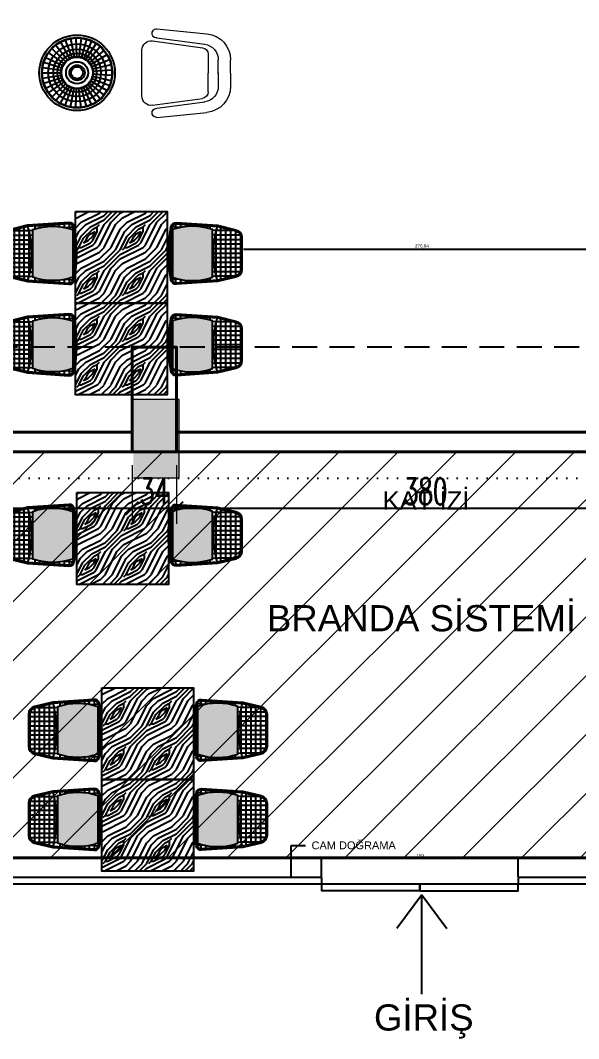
# Model space of a CAD drawing. Header units: millimetres. Extents: x 567392 to 582402, y 4512800 to 4518063.
# Drawn here: x 569531 to 569957, y 4512839 to 4513616 of the extents above; entities that cross this region are included whole.
import ezdxf

# ---------------------------------------------------------------- set-up
doc = ezdxf.new("R2010")
doc.units = ezdxf.units.MM
doc.linetypes.add('DASHED2', pattern=[9.525, 6.35, -3.175])
doc.linetypes.add('DOT', pattern=[0.25, 0, -0.25])
for name, color, linetype, lineweight in [('A-STRC-01', 2, 'Continuous', 40), ('a_8', 8, 'Continuous', 0), ('duvar', 7, 'Continuous', 35), ('estofado', 7, 'Continuous', 25), ('PENCERE', 140, 'Continuous', 25), ('tefriş', 251, 'Continuous', 13), ('Yazi', 95, 'Continuous', 13)]:
    doc.layers.add(name, color=color, linetype=linetype, lineweight=lineweight)
for name, color, linetype in [('a_dim', 1, 'Continuous'), ('a_p1_d', 1, 'DASHED2'), ('ELK', 40, 'Continuous'), ('MOB', 43, 'Continuous'), ('TAR', 9, 'Continuous'), ('ölçüler', 143, 'Continuous')]:
    doc.layers.add(name, color=color, linetype=linetype)
doc.layers.add('tefris', color=7, linetype='Continuous', lineweight=13, true_color=0x474747)
doc.styles.add('OLCU', font='SIMPLEX.shx', dxfattribs={"width": 0.65})
doc.styles.get("Standard").update_dxf_attribs({"font": 'Arial.ttf'})
doc.dimstyles.new('ISO-25', dxfattribs={"dimtxt": 2.5, "dimasz": 2.5, "dimexe": 1.25, "dimexo": 0.625, "dimtad": 1, "dimtxsty": 'Standard', "dimcen": 2.5, "dimadec": 0, "dimazin": 0, "dimtfac": 1, "dimtmove": 0, "dimatfit": 3, "dimfxl": 1, "dimarcsym": 0})
doc.dimstyles.new('OLCU-İC', dxfattribs={"dimtxt": 20, "dimasz": 10, "dimexe": 12, "dimexo": 10, "dimgap": 3, "dimtad": 1, "dimdec": 0, "dimdsep": 46, "dimtxsty": 'OLCU', "dimblk": 'ARCHTICK', "dimcen": 2, "dimdle": 8, "dimclrd": 73, "dimclre": 1, "dimclrt": 1, "dimadec": 0, "dimazin": 0, "dimtfac": 1, "dimtdec": 0, "dimtix": 1, "dimtmove": 2, "dimatfit": 3, "dimldrblk": 'DOT', "dimfxl": 100, "dimfxlon": 1, "dimtvp": 1, "dimtolj": 1, "dimlwd": -1, "dimlwe": 0, "dimarcsym": 0})

# ---------------------------------------------------------------- blocks, each defined once
blk = doc.blocks.new('_ArchTick')
at = {"const_width": 0.15}
blk.add_lwpolyline([(-0.5, -0.5), (0.5, 0.5)], dxfattribs=at)
blk = doc.blocks.new('*D607')
at = {"layer": 'a_dim', "color": 1, "lineweight": 0, "transparency": 16777216}
for p, q in [((569239.8, 4513276.52), (569239.8, 4513231.53)), ((569615.8, 4513276.52), (569615.8, 4513231.53))]:
    blk.add_line(p, q, dxfattribs=at)
at = {"layer": 'a_dim', "color": 73, "transparency": 16777216}
blk.add_line((569231.8, 4513243.53), (569623.8, 4513243.53), dxfattribs=at)
at = {"layer": 'Defpoints', "color": 0, "transparency": 16777216}
for p in [(569239.8, 4513286.52), (569615.8, 4513286.52), (569615.8, 4513243.53)]:
    blk.add_point(p, dxfattribs=at)
at = {"layer": 'a_dim', "color": 73, "transparency": 16777216, "xscale": 10, "yscale": 10, "zscale": 10, "rotation": 180}
blk.add_blockref('_ArchTick', (569239.8, 4513243.53), dxfattribs=at)
at = {"layer": 'a_dim', "color": 73, "transparency": 16777216, "xscale": 10, "yscale": 10, "zscale": 10}
blk.add_blockref('_ArchTick', (569615.8, 4513243.53), dxfattribs=at)
at = {"layer": 'a_dim', "color": 3, "transparency": 16777216, "insert": (569427.8, 4513256.53), "char_height": 20, "attachment_point": 5, "style": 'OLCU'}
blk.add_mtext('\\A1;376', dxfattribs=at)
blk = doc.blocks.new('_Dot')
at = {"color": 0, "linetype": 'ByBlock', "lineweight": -2}
blk.add_line((-0.5, 0), (-1, 0), dxfattribs=at)
at = {"color": 0, "linetype": 'ByBlock', "const_width": 0.5}
blk.add_lwpolyline([(-0.25, 0, 1), (0.25, 0, 1)], format="xyb", close=True, dxfattribs=at)
blk = doc.blocks.new('*D608')
at = {"layer": 'a_dim', "color": 1, "lineweight": 0, "transparency": 16777216}
for p, q in [((569615.8, 4513276.52), (569615.8, 4513231.53)), ((569649.8, 4513276.52), (569649.8, 4513231.53))]:
    blk.add_line(p, q, dxfattribs=at)
at = {"layer": 'a_dim', "color": 73, "transparency": 16777216}
blk.add_line((569607.8, 4513243.53), (569657.8, 4513243.53), dxfattribs=at)
at = {"layer": 'Defpoints', "color": 0, "transparency": 16777216}
for p in [(569615.8, 4513286.52), (569649.8, 4513286.52), (569649.8, 4513243.53)]:
    blk.add_point(p, dxfattribs=at)
at = {"layer": 'a_dim', "color": 73, "transparency": 16777216, "xscale": 10, "yscale": 10, "zscale": 10, "rotation": 180}
blk.add_blockref('_ArchTick', (569615.8, 4513243.53), dxfattribs=at)
at = {"layer": 'a_dim', "color": 73, "transparency": 16777216, "xscale": 10, "yscale": 10, "zscale": 10}
blk.add_blockref('_ArchTick', (569649.8, 4513243.53), dxfattribs=at)
at = {"layer": 'a_dim', "color": 3, "transparency": 16777216, "insert": (569632.8, 4513256.53), "char_height": 20, "attachment_point": 5, "style": 'OLCU'}
blk.add_mtext('\\A1;34', dxfattribs=at)
blk = doc.blocks.new('*D609')
at = {"layer": 'a_dim', "color": 1, "lineweight": 0, "transparency": 16777216}
for p, q in [((569649.8, 4513276.52), (569649.8, 4513231.53)), ((570029.8, 4513276.52), (570029.8, 4513231.53))]:
    blk.add_line(p, q, dxfattribs=at)
at = {"layer": 'a_dim', "color": 73, "transparency": 16777216}
blk.add_line((569641.8, 4513243.53), (570037.8, 4513243.53), dxfattribs=at)
at = {"layer": 'Defpoints', "color": 0, "transparency": 16777216}
for p in [(569649.8, 4513286.52), (570029.8, 4513286.52), (570029.8, 4513243.53)]:
    blk.add_point(p, dxfattribs=at)
at = {"layer": 'a_dim', "color": 73, "transparency": 16777216, "xscale": 10, "yscale": 10, "zscale": 10, "rotation": 180}
blk.add_blockref('_ArchTick', (569649.8, 4513243.53), dxfattribs=at)
at = {"layer": 'a_dim', "color": 73, "transparency": 16777216, "xscale": 10, "yscale": 10, "zscale": 10}
blk.add_blockref('_ArchTick', (570029.8, 4513243.53), dxfattribs=at)
at = {"layer": 'a_dim', "color": 3, "transparency": 16777216, "insert": (569839.8, 4513256.53), "char_height": 20, "attachment_point": 5, "style": 'OLCU'}
blk.add_mtext('\\A1;380', dxfattribs=at)
blk = doc.blocks.new('Banqueta Banc May')
at = {"layer": 'estofado'}
h = blk.add_hatch(color=256, dxfattribs=at)
h.set_gradient(color1=(203, 207, 210), one_color=1, tint=1, name='CYLINDER')
h.paths.add_polyline_path([(0.123, -0.01, -0.345989), (0.1716, -0.0482), (0.2052, -0.1866), (0.2053, -0.1878, 0.00324), (0.2152, -0.185), (0.1813, -0.0458, 0.345989), (0.123, 0), (-0.123, 0, 0.345989), (-0.1813, -0.0458), (-0.2152, -0.185, 0.00324), (-0.2053, -0.1878), (-0.2052, -0.1866), (-0.1716, -0.0482, -0.345989), (-0.123, -0.01)])
h = blk.add_hatch(color=256, dxfattribs=at)
h.set_gradient(color1=(203, 207, 210), one_color=1, tint=1, name='CYLINDER')
h.paths.add_polyline_path([(0.123, -0.01, -0.345989), (0.1716, -0.0482), (0.2052, -0.1866), (0.2053, -0.1878, 0.00324), (0.2152, -0.185), (0.1813, -0.0458, 0.345989), (0.123, 0), (-0.123, 0, 0.345989), (-0.1813, -0.0458), (-0.2152, -0.185, 0.00324), (-0.2053, -0.1878), (-0.2052, -0.1866), (-0.1716, -0.0482, -0.345989), (-0.123, -0.01)])
h = blk.add_hatch(color=256, dxfattribs=at)
h.set_gradient(color1=(225, 227, 229), one_color=1, tint=1, name='CURVED')
h.paths.add_polyline_path([(0.1821, -0.5295, 0.167263), (0.1821, -0.2239), (-0.1821, -0.2239, 0.167263), (-0.1821, -0.5295)])
for p, q in [((-0.1748, -0.0611), (-0.1748, -0.1954)), ((-0.1714, -0.0473), (0.1714, -0.0473)), ((-0.1398, -0.0129), (-0.1398, -0.2025)), ((-0.1049, -0.01), (-0.1049, -0.208)), ((-0.0699, -0.01), (-0.0699, -0.2119)), ((-0.035, -0.01), (-0.035, -0.215)), ((0, -0.01), (0, -0.215)), ((0.035, -0.01), (0.035, -0.215)), ((0.0699, -0.01), (0.0699, -0.2119)), ((0.1049, -0.01), (0.1049, -0.208)), ((0.1398, -0.0129), (0.1398, -0.2025)), ((0.1748, -0.0611), (0.1748, -0.1954)), ((-0.1896, -0.1222), (0.1896, -0.1222)), ((-0.1805, -0.0847), (0.1805, -0.0847)), ((-0.1987, -0.1596), (0.1987, -0.1596)), ((-0.1748, -0.1954), (-0.1771, -0.2239)), ((-0.1673, -0.197), (0.1673, -0.197)), ((-0.1398, -0.2025), (-0.1416, -0.2239)), ((-0.1049, -0.208), (-0.1062, -0.2239)), ((-0.0699, -0.2119), (-0.0709, -0.2239)), ((-0.035, -0.215), (-0.0357, -0.2239)), ((0, -0.215), (0, -0.2239)), ((0.035, -0.215), (0.0357, -0.2239)), ((0.0699, -0.2119), (0.0709, -0.2239)), ((0.1049, -0.208), (0.1062, -0.2239)), ((0.1398, -0.2025), (0.1416, -0.2239)), ((0.1748, -0.1954), (0.1771, -0.2239)), ((-0.2114, -0.2789), (-0.1973, -0.2789)), ((-0.2089, -0.2414), (-0.1877, -0.2414)), ((0.1877, -0.2414), (0.2089, -0.2414)), ((0.1973, -0.2789), (0.2114, -0.2789)), ((-0.2163, -0.3537), (-0.2071, -0.3537)), ((-0.2138, -0.3163), (-0.2037, -0.3163)), ((0.2037, -0.3163), (0.2138, -0.3163)), ((0.2071, -0.3537), (0.2163, -0.3537)), ((-0.2238, -0.466), (-0.1991, -0.466)), ((-0.2213, -0.4286), (-0.2048, -0.4286)), ((-0.2188, -0.3912), (-0.2074, -0.3912)), ((0.1991, -0.466), (0.2238, -0.466)), ((0.2048, -0.4286), (0.2213, -0.4286)), ((0.2074, -0.3912), (0.2188, -0.3912)), ((-0.226, -0.5034), (-0.1902, -0.5034)), ((-0.1977, -0.4725), (-0.2026, -0.5311)), ((-0.1669, -0.5295), (-0.1676, -0.5371)), ((-0.1411, -0.5409), (0.1411, -0.5409)), ((-0.1315, -0.5295), (-0.1326, -0.5419)), ((-0.0962, -0.5295), (-0.0976, -0.5456)), ((-0.061, -0.5295), (-0.0626, -0.5482)), ((0, -0.5295), (0, -0.55)), ((0.061, -0.5295), (0.0626, -0.5482)), ((0.0962, -0.5295), (0.0976, -0.5456)), ((0.1315, -0.5295), (0.1326, -0.5419)), ((0.1669, -0.5295), (0.1676, -0.5371)), ((0.1902, -0.5034), (0.226, -0.5034)), ((0.1977, -0.4725), (0.2026, -0.5311))]:
    blk.add_line(p, q, dxfattribs=at)
for points in [[(0.236, -0.4991), (0.2152, -0.185), (0.1813, -0.0458, 0.345989), (0.123, 0), (-0.123, 0, 0.345989), (-0.1813, -0.0458), (-0.2152, -0.185), (-0.236, -0.4991, 0.379693), (-0.2034, -0.5411, 0.092971), (0.2034, -0.5411, 0.379693)], [(0.226, -0.4998), (0.2052, -0.1866), (0.1716, -0.0482, 0.345989), (0.123, -0.01), (-0.123, -0.01, 0.345989), (-0.1716, -0.0482), (-0.2052, -0.1866), (-0.226, -0.4998, 0.379693), (-0.2016, -0.5313, 0.092971), (0.2016, -0.5313, 0.379693)], [(-0.1821, -0.5295, -0.167263), (-0.1821, -0.2239), (0.1821, -0.2239, -0.167263), (0.1821, -0.5295)]]:
    blk.add_lwpolyline(points, format="xyb", close=True, dxfattribs=at)
blk.add_arc((0, 0.5729), 0.7879, 254.15162, 285.84838, dxfattribs=at)
blk = doc.blocks.new('*D679')
at = {"layer": 'Defpoints', "color": 0, "transparency": 16777216}
for p in [(569910.48, 4512976.44), (569760.48, 4512961.52), (569910.48, 4512961.52)]:
    blk.add_point(p, dxfattribs=at)
at = {"layer": 'tefriş', "color": 0, "lineweight": -2, "transparency": 16777216}
for p, q in [((569760.48, 4512962.15), (569760.48, 4512977.69)), ((569762.98, 4512976.44), (569907.98, 4512976.44)), ((569910.48, 4512962.15), (569910.48, 4512977.69))]:
    blk.add_line(p, q, dxfattribs=at)
at = {"layer": 'tefriş', "color": 0, "transparency": 16777216}
for points in [[(569762.98, 4512976.85), (569762.98, 4512976.02), (569760.48, 4512976.44)], [(569907.98, 4512976.85), (569907.98, 4512976.02), (569910.48, 4512976.44)]]:
    blk.add_solid(points, dxfattribs=at)
at = {"layer": 'tefriş', "color": 0, "transparency": 16777216, "insert": (569835.48, 4512978.34), "char_height": 2.5, "attachment_point": 5}
blk.add_mtext('150', dxfattribs=at)
blk = doc.blocks.new('4348-16')
at = {"layer": 'MOB'}
blk.add_circle((0, 0), 44.5, dxfattribs=at)
at = {"layer": 'TAR'}
for p, q in [((-18.2, 36.7), (-8.4, 17)), ((-12.4, 39.1), (-5.7, 18.1)), ((-6.3, 40.5), (-2.9, 18.8)), ((0, 41), (0, 19)), ((6.3, 40.5), (2.9, 18.8)), ((12.4, 39.1), (5.7, 18.1)), ((18.2, 36.7), (8.4, 17)), ((-32.6, 24.9), (-15.1, 11.5)), ((-28.4, 29.5), (-13.2, 13.7)), ((-23.6, 33.5), (-10.9, 15.5)), ((23.6, 33.5), (10.9, 15.5)), ((28.4, 29.5), (13.2, 13.7)), ((32.6, 24.9), (15.1, 11.5)), ((-38.6, 13.9), (-17.9, 6.4)), ((-36, 19.6), (-16.7, 9.1)), ((36, 19.6), (16.7, 9.1)), ((38.6, 13.9), (17.9, 6.4)), ((-41, 1.6), (-19, 0.7)), ((-40.3, 7.8), (-18.7, 3.6)), ((40.3, 7.8), (18.7, 3.6)), ((41, 1.6), (19, 0.7)), ((-40.7, -4.7), (-18.9, -2.2)), ((-39.5, -10.9), (-18.3, -5)), ((-37.4, -16.8), (-17.3, -7.8)), ((-34.4, -22.3), (-15.9, -10.3)), ((34.4, -22.3), (15.9, -10.3)), ((37.4, -16.8), (17.3, -7.8)), ((39.5, -10.9), (18.3, -5)), ((40.7, -4.7), (18.9, -2.2)), ((-30.6, -27.3), (-14.2, -12.6)), ((-26.1, -31.6), (-12.1, -14.7)), ((-21, -35.2), (-9.7, -16.3)), ((-15.3, -38), (-7.1, -17.6)), ((-9.3, -39.9), (-4.3, -18.5)), ((-3.1, -40.9), (-1.5, -18.9)), ((3.1, -40.9), (1.5, -18.9)), ((9.3, -39.9), (4.3, -18.5)), ((15.3, -38), (7.1, -17.6)), ((21, -35.2), (9.7, -16.3)), ((26.1, -31.6), (12.1, -14.7)), ((30.6, -27.3), (14.2, -12.6))]:
    blk.add_line(p, q, dxfattribs=at)
for radius in [41.5, 41, 34, 28, 23, 19, 18.5, 13, 9, 7]:
    blk.add_circle((0, 0), radius, dxfattribs=at)
blk = doc.blocks.new('KLA')
at = {"layer": 'tefris'}
for p, q in [((0, 0.676), (-0.1007, 0.676)), ((0, 0.676), (0.1007, 0.676)), ((0.003, 0.5823), (-0.1008, 0.5823)), ((-0.003, 0.5823), (0.1008, 0.5823)), ((-0.338, 0.114), (-0.2997, 0.496)), ((-0.2686, 0.114), (-0.2198, 0.4783)), ((-0.1436, 0.505), (0, 0.505)), ((0.1436, 0.505), (0, 0.505)), ((0.2686, 0.114), (0.2198, 0.4783)), ((0.338, 0.114), (0.2997, 0.496)), ((-0.246, 0.0796), (-0.1931, 0.4618)), ((0.246, 0.0796), (0.1931, 0.4618)), ((-0.1767, 0), (0.1767, 0))]:
    blk.add_line(p, q, dxfattribs=at)
for centre, radius, start, end in [((-0.1007, 0.476), 0.2, 90, 174.27212), ((0.1007, 0.476), 0.2, 5.72788, 90), ((-0.1008, 0.4623), 0.12, 90, 172.36157), ((0.1008, 0.4623), 0.12, 7.63843, 90), ((-0.1436, 0.455), 0.05, 90, 172.11296), ((0.1436, 0.455), 0.05, 7.88704, 90), ((-0.3033, 0.1119), 0.0348, 176.42225, 3.57775), ((-0.1767, 0.07), 0.07, 172.11296, 270), ((0.1767, 0.07), 0.07, 270, 7.88704), ((0.3033, 0.1119), 0.0348, 176.42225, 3.57775)]:
    blk.add_arc(centre, radius, start, end, dxfattribs=at)
blk = doc.blocks.new('*D632')
at = {"layer": 'Defpoints', "color": 0, "transparency": 16777216}
for p in [(569698.62, 4513441.63), (569975.46, 4513441.63), (569975.46, 4513441.47)]:
    blk.add_point(p, dxfattribs=at)
at = {"layer": 'tefriş', "color": 0, "lineweight": -2, "transparency": 16777216}
for p, q in [((569698.62, 4513441), (569698.62, 4513440.22)), ((569701.12, 4513441.47), (569972.96, 4513441.47)), ((569975.46, 4513441), (569975.46, 4513440.22))]:
    blk.add_line(p, q, dxfattribs=at)
at = {"layer": 'tefriş', "color": 0, "transparency": 16777216}
for points in [[(569701.12, 4513441.89), (569701.12, 4513441.05), (569698.62, 4513441.47)], [(569972.96, 4513441.89), (569972.96, 4513441.05), (569975.46, 4513441.47)]]:
    blk.add_solid(points, dxfattribs=at)
at = {"layer": 'tefriş', "color": 0, "transparency": 16777216, "insert": (569837.04, 4513443.6), "char_height": 2.5, "attachment_point": 5}
blk.add_mtext('276,84', dxfattribs=at)
blk = doc.blocks.new('KOLONS')
at = {"layer": 'A-STRC-01', "color": 3}
blk.add_lwpolyline([(-828, 0), (-862, 0), (-862, 80), (-828, 80)], close=True, dxfattribs=at)

msp = doc.modelspace()

# ---------------------------------------------------------------- hatches: boundary and pattern name
at = {"layer": 'a_8'}
h = msp.add_hatch(dxfattribs=at)
h.set_pattern_fill('ANSI31', color=256, scale=10, angle=-63.731463)
h.set_pattern_definition([(45, (568952.827, 4512555.28), (-22.45064, 22.45064), [])])
h.paths.add_polyline_path([(569239.802, 4512976.516), (570477.802, 4512976.516), (570477.802, 4513286.52), (569239.802, 4513286.52)])
at = {"layer": 'duvar'}
h = msp.add_hatch(color=251, dxfattribs=at)
h.dxf.hatch_style = 1
h.paths.add_polyline_path([(570066.802, 4513326.52), (570031.802, 4513326.52), (570031.802, 4513266.52), (570066.802, 4513266.52)])
h.paths.add_polyline_path([(569616.802, 4513266.52), (569651.802, 4513266.52), (569651.802, 4513326.52), (569616.802, 4513326.52)])
h.paths.add_polyline_path([(570067.802, 4513912.52), (570032.802, 4513912.52), (570032.802, 4513828.52), (570067.802, 4513828.52)])
h.paths.add_polyline_path([(569616.802, 4513830.52), (569651.802, 4513830.52), (569651.802, 4513910.52), (569616.802, 4513910.52)])
h.paths.add_polyline_path([(569651.802, 4514642.52), (569616.802, 4514642.52), (569616.802, 4514575.52), (569651.802, 4514575.52)])
at = {"layer": 'tefris', "linetype": 'Continuous', "lineweight": 25}
h = msp.add_hatch(dxfattribs=at)
h.set_pattern_fill('WOODFACE', color=35, scale=35, style=0, pattern_type=2)
h.set_pattern_definition([(360, (567125.267, 4518972.636), (35, 35), [1.75, -33.25]), (90, (567139.267, 4518984.886), (-35, 35), [3.5, -31.5]), (45, (567132.267, 4518981.386), (2e-14, 35), [2.4745, -7.4235, 2.4745, -4.949, 17.325, -14.850975]), (45, (567123.517, 4518970.886), (2e-14, 35), [2.47485, -4.9497, 2.47485, -39.59807]), (45, (567135.767, 4518974.386), (2e-14, 35), [2.47485, -47.02262]), (45, (567139.267, 4518972.636), (2e-14, 35), [2.47485, -47.02262]), (45, (567134.017, 4518976.136), (2e-14, 35), [2.47485, -47.02262]), (45, (567132.267, 4518977.886), (2e-14, 35), [4.9497, -44.54777]), (45, (567141.017, 4519004.136), (2e-14, 35), [4.9497, -44.54777]), (45, (567128.767, 4518979.636), (2e-14, 35), [9.8994, -39.59807]), (45, (567127.017, 4518981.386), (2e-14, 35), [9.8994, -39.59807]), (45, (567149.767, 4518991.886), (2e-14, 35), [9.8994, -39.59807]), (45, (567125.267, 4518984.886), (2e-14, 35), [7.42462, -42.07285]), (45, (567118.267, 4518990.136), (2e-14, 35), [7.42462, -42.07285]), (45, (567121.767, 4518986.636), (2e-14, 35), [7.42462, -42.07285]), (45, (567144.517, 4518997.136), (2e-14, 35), [12.37437, -37.1231]), (45, (567141.017, 4518998.886), (2e-14, 35), [12.37437, -37.1231]), (45, (567144.517, 4518990.136), (2e-14, 35), [17.32412, -32.17336]), (26.56505, (567128.767, 4518976.136), (35, 1e-08), [3.91312, -74.34926]), (26.56505, (567135.767, 4518986.636), (35, 1e-08), [3.91312, -74.34926]), (26.56505, (567134.017, 4518983.136), (35, 1e-08), [3.91312, -74.34926]), (26.56505, (567127.017, 4518972.636), (35, 1e-08), [7.82624, -70.43614]), (26.56505, (567134.017, 4518988.386), (35, 1e-08), [11.73936, -66.52302]), (26.56505, (567130.517, 4518990.136), (35, 1e-08), [15.65248, -62.6099]), (26.56505, (567127.017, 4518991.886), (35, 1e-08), [15.65248, -62.6099]), (26.56505, (567121.767, 4519002.386), (35, 1e-08), [15.65248, -62.6099]), (26.56505, (567121.767, 4518998.886), (35, 1e-08), [19.5656, -58.69678]), (26.56505, (567123.517, 4518995.386), (35, 1e-08), [19.5656, -58.69678]), (63.43495, (567135.767, 4518981.386), (2e-09, 35), [3.91312, -74.34926]), (63.43495, (567130.517, 4518977.886), (2e-09, 35), [3.91312, -74.34926]), (63.43495, (567125.267, 4518972.636), (2e-09, 35), [7.82624, -70.43614]), (63.43495, (567135.767, 4518977.886), (2e-09, 35), [7.82624, -70.43614]), (63.43495, (567121.767, 4518970.886), (2e-09, 35), [11.73936, -66.52302]), (63.43495, (567118.267, 4518970.886), (2e-09, 35), [15.65248, -62.6099]), (63.43495, (567149.767, 4518972.636), (2e-09, 35), [15.65248, -62.6099]), (63.43495, (567137.517, 4518976.136), (2e-09, 35), [15.65248, -62.6099]), (63.43495, (567144.517, 4518972.636), (2e-09, 35), [19.5656, -58.69678]), (63.43495, (567141.017, 4518974.386), (2e-09, 35), [19.5656, -58.69678])])
h.paths.add_polyline_path([(569642.623, 4513470.113), (569572.624, 4513470.11), (569572.624, 4513400.11), (569642.623, 4513400.113)])
h = msp.add_hatch(dxfattribs=at)
h.set_pattern_fill('WOODFACE', color=35, scale=35, style=0, pattern_type=2)
h.set_pattern_definition([(360, (567125.27, 4518902.636), (35, 35), [1.75, -33.25]), (90, (567139.27, 4518914.886), (-35, 35), [3.5, -31.5]), (45, (567132.268, 4518911.386), (2e-14, 35), [2.4745, -7.4235, 2.4745, -4.949, 17.325, -14.850975]), (45, (567123.518, 4518900.886), (2e-14, 35), [2.47485, -4.9497, 2.47485, -39.59807]), (45, (567135.768, 4518904.386), (2e-14, 35), [2.47485, -47.02262]), (45, (567139.268, 4518902.636), (2e-14, 35), [2.47485, -47.02262]), (45, (567134.018, 4518906.136), (2e-14, 35), [2.47485, -47.02262]), (45, (567132.268, 4518907.886), (2e-14, 35), [4.9497, -44.54777]), (45, (567141.018, 4518934.136), (2e-14, 35), [4.9497, -44.54777]), (45, (567128.768, 4518909.636), (2e-14, 35), [9.8994, -39.59807]), (45, (567127.018, 4518911.386), (2e-14, 35), [9.8994, -39.59807]), (45, (567149.768, 4518921.886), (2e-14, 35), [9.8994, -39.59807]), (45, (567125.268, 4518914.886), (2e-14, 35), [7.42462, -42.07285]), (45, (567118.268, 4518920.136), (2e-14, 35), [7.42462, -42.07285]), (45, (567121.768, 4518916.636), (2e-14, 35), [7.42462, -42.07285]), (45, (567144.518, 4518927.136), (2e-14, 35), [12.37437, -37.1231]), (45, (567141.018, 4518928.886), (2e-14, 35), [12.37437, -37.1231]), (45, (567144.518, 4518920.136), (2e-14, 35), [17.32412, -32.17336]), (26.56505, (567128.768, 4518906.136), (35, 1e-08), [3.91312, -74.34926]), (26.56505, (567135.768, 4518916.636), (35, 1e-08), [3.91312, -74.34926]), (26.56505, (567134.018, 4518913.136), (35, 1e-08), [3.91312, -74.34926]), (26.56505, (567127.018, 4518902.636), (35, 1e-08), [7.82624, -70.43614]), (26.56505, (567134.018, 4518918.386), (35, 1e-08), [11.73936, -66.52302]), (26.56505, (567130.518, 4518920.136), (35, 1e-08), [15.65248, -62.6099]), (26.56505, (567127.018, 4518921.886), (35, 1e-08), [15.65248, -62.6099]), (26.56505, (567121.768, 4518932.386), (35, 1e-08), [15.65248, -62.6099]), (26.56505, (567121.768, 4518928.886), (35, 1e-08), [19.5656, -58.69678]), (26.56505, (567123.518, 4518925.386), (35, 1e-08), [19.5656, -58.69678]), (63.43495, (567135.768, 4518911.386), (2e-09, 35), [3.91312, -74.34926]), (63.43495, (567130.518, 4518907.886), (2e-09, 35), [3.91312, -74.34926]), (63.43495, (567125.268, 4518902.636), (2e-09, 35), [7.82624, -70.43614]), (63.43495, (567135.768, 4518907.886), (2e-09, 35), [7.82624, -70.43614]), (63.43495, (567121.768, 4518900.886), (2e-09, 35), [11.73936, -66.52302]), (63.43495, (567118.268, 4518900.886), (2e-09, 35), [15.65248, -62.6099]), (63.43495, (567149.768, 4518902.636), (2e-09, 35), [15.65248, -62.6099]), (63.43495, (567137.518, 4518906.136), (2e-09, 35), [15.65248, -62.6099]), (63.43495, (567144.518, 4518902.636), (2e-09, 35), [19.5656, -58.69678]), (63.43495, (567141.018, 4518904.386), (2e-09, 35), [19.5656, -58.69678])])
h.paths.add_polyline_path([(569642.625, 4513400.113), (569572.625, 4513400.11), (569572.625, 4513330.11), (569642.625, 4513330.113)])
h = msp.add_hatch(dxfattribs=at)
h.set_pattern_fill('WOODFACE', color=35, scale=35, style=0, pattern_type=2)
h.set_pattern_definition([(360, (567126.265, 4518757.976), (35, 35), [1.75, -33.25]), (90, (567140.265, 4518770.226), (-35, 35), [3.5, -31.5]), (45, (567133.265, 4518766.726), (2e-14, 35), [2.4745, -7.4235, 2.4745, -4.949, 17.325, -14.850975]), (45, (567124.515, 4518756.226), (2e-14, 35), [2.47485, -4.9497, 2.47485, -39.59807]), (45, (567136.765, 4518759.726), (2e-14, 35), [2.47485, -47.02262]), (45, (567140.265, 4518757.976), (2e-14, 35), [2.47485, -47.02262]), (45, (567135.015, 4518761.476), (2e-14, 35), [2.47485, -47.02262]), (45, (567133.265, 4518763.226), (2e-14, 35), [4.9497, -44.54777]), (45, (567142.015, 4518789.476), (2e-14, 35), [4.9497, -44.54777]), (45, (567129.765, 4518764.976), (2e-14, 35), [9.8994, -39.59807]), (45, (567128.015, 4518766.726), (2e-14, 35), [9.8994, -39.59807]), (45, (567150.765, 4518777.226), (2e-14, 35), [9.8994, -39.59807]), (45, (567126.265, 4518770.226), (2e-14, 35), [7.42462, -42.07285]), (45, (567119.265, 4518775.476), (2e-14, 35), [7.42462, -42.07285]), (45, (567122.765, 4518771.976), (2e-14, 35), [7.42462, -42.07285]), (45, (567145.515, 4518782.476), (2e-14, 35), [12.37437, -37.1231]), (45, (567142.015, 4518784.226), (2e-14, 35), [12.37437, -37.1231]), (45, (567145.515, 4518775.476), (2e-14, 35), [17.32412, -32.17336]), (26.56505, (567129.765, 4518761.476), (35, 1e-08), [3.91312, -74.34926]), (26.56505, (567136.765, 4518771.976), (35, 1e-08), [3.91312, -74.34926]), (26.56505, (567135.015, 4518768.476), (35, 1e-08), [3.91312, -74.34926]), (26.56505, (567128.015, 4518757.976), (35, 1e-08), [7.82624, -70.43614]), (26.56505, (567135.015, 4518773.726), (35, 1e-08), [11.73936, -66.52302]), (26.56505, (567131.515, 4518775.476), (35, 1e-08), [15.65248, -62.6099]), (26.56505, (567128.015, 4518777.226), (35, 1e-08), [15.65248, -62.6099]), (26.56505, (567122.765, 4518787.726), (35, 1e-08), [15.65248, -62.6099]), (26.56505, (567122.765, 4518784.226), (35, 1e-08), [19.5656, -58.69678]), (26.56505, (567124.515, 4518780.726), (35, 1e-08), [19.5656, -58.69678]), (63.43495, (567136.765, 4518766.726), (2e-09, 35), [3.91312, -74.34926]), (63.43495, (567131.515, 4518763.226), (2e-09, 35), [3.91312, -74.34926]), (63.43495, (567126.265, 4518757.976), (2e-09, 35), [7.82624, -70.43614]), (63.43495, (567136.765, 4518763.226), (2e-09, 35), [7.82624, -70.43614]), (63.43495, (567122.765, 4518756.226), (2e-09, 35), [11.73936, -66.52302]), (63.43495, (567119.265, 4518756.226), (2e-09, 35), [15.65248, -62.6099]), (63.43495, (567150.765, 4518757.976), (2e-09, 35), [15.65248, -62.6099]), (63.43495, (567138.515, 4518761.476), (2e-09, 35), [15.65248, -62.6099]), (63.43495, (567145.515, 4518757.976), (2e-09, 35), [19.5656, -58.69678]), (63.43495, (567142.015, 4518759.726), (2e-09, 35), [19.5656, -58.69678])])
h.paths.add_polyline_path([(569643.622, 4513255.453), (569573.622, 4513255.45), (569573.622, 4513185.45), (569643.622, 4513185.453)])
h = msp.add_hatch(dxfattribs=at)
h.set_pattern_fill('WOODFACE', color=35, scale=35, style=0, pattern_type=2)
h.set_pattern_definition([(360, (567145.452, 4518609.044), (35, 35), [1.75, -33.25]), (90, (567159.452, 4518621.294), (-35, 35), [3.5, -31.5]), (45, (567152.452, 4518617.794), (2e-14, 35), [2.4745, -7.4235, 2.4745, -4.949, 17.325, -14.850975]), (45, (567143.702, 4518607.294), (2e-14, 35), [2.47485, -4.9497, 2.47485, -39.59807]), (45, (567155.952, 4518610.794), (2e-14, 35), [2.47485, -47.02262]), (45, (567159.452, 4518609.044), (2e-14, 35), [2.47485, -47.02262]), (45, (567154.202, 4518612.544), (2e-14, 35), [2.47485, -47.02262]), (45, (567152.452, 4518614.294), (2e-14, 35), [4.9497, -44.54777]), (45, (567161.202, 4518640.544), (2e-14, 35), [4.9497, -44.54777]), (45, (567148.952, 4518616.044), (2e-14, 35), [9.8994, -39.59807]), (45, (567147.202, 4518617.794), (2e-14, 35), [9.8994, -39.59807]), (45, (567169.952, 4518628.294), (2e-14, 35), [9.8994, -39.59807]), (45, (567145.452, 4518621.294), (2e-14, 35), [7.42462, -42.07285]), (45, (567138.452, 4518626.544), (2e-14, 35), [7.42462, -42.07285]), (45, (567141.952, 4518623.044), (2e-14, 35), [7.42462, -42.07285]), (45, (567164.702, 4518633.544), (2e-14, 35), [12.37437, -37.1231]), (45, (567161.202, 4518635.294), (2e-14, 35), [12.37437, -37.1231]), (45, (567164.702, 4518626.544), (2e-14, 35), [17.32412, -32.17336]), (26.56505, (567148.952, 4518612.544), (35, 1e-08), [3.91312, -74.34926]), (26.56505, (567155.952, 4518623.044), (35, 1e-08), [3.91312, -74.34926]), (26.56505, (567154.202, 4518619.544), (35, 1e-08), [3.91312, -74.34926]), (26.56505, (567147.202, 4518609.044), (35, 1e-08), [7.82624, -70.43614]), (26.56505, (567154.202, 4518624.794), (35, 1e-08), [11.73936, -66.52302]), (26.56505, (567150.702, 4518626.544), (35, 1e-08), [15.65248, -62.6099]), (26.56505, (567147.202, 4518628.294), (35, 1e-08), [15.65248, -62.6099]), (26.56505, (567141.952, 4518638.794), (35, 1e-08), [15.65248, -62.6099]), (26.56505, (567141.952, 4518635.294), (35, 1e-08), [19.5656, -58.69678]), (26.56505, (567143.702, 4518631.794), (35, 1e-08), [19.5656, -58.69678]), (63.43495, (567155.952, 4518617.794), (2e-09, 35), [3.91312, -74.34926]), (63.43495, (567150.702, 4518614.294), (2e-09, 35), [3.91312, -74.34926]), (63.43495, (567145.452, 4518609.044), (2e-09, 35), [7.82624, -70.43614]), (63.43495, (567155.952, 4518614.294), (2e-09, 35), [7.82624, -70.43614]), (63.43495, (567141.952, 4518607.294), (2e-09, 35), [11.73936, -66.52302]), (63.43495, (567138.452, 4518607.294), (2e-09, 35), [15.65248, -62.6099]), (63.43495, (567169.952, 4518609.044), (2e-09, 35), [15.65248, -62.6099]), (63.43495, (567157.702, 4518612.544), (2e-09, 35), [15.65248, -62.6099]), (63.43495, (567164.702, 4518609.044), (2e-09, 35), [19.5656, -58.69678]), (63.43495, (567161.202, 4518610.794), (2e-09, 35), [19.5656, -58.69678])])
h.paths.add_polyline_path([(569662.808, 4513106.52), (569592.809, 4513106.517), (569592.809, 4513036.517), (569662.808, 4513036.52)])
h = msp.add_hatch(dxfattribs=at)
h.set_pattern_fill('WOODFACE', color=35, scale=35, style=0, pattern_type=2)
h.set_pattern_definition([(360, (567145.452, 4518539.044), (35, 35), [1.75, -33.25]), (90, (567159.452, 4518551.294), (-35, 35), [3.5, -31.5]), (45, (567152.452, 4518547.794), (2e-14, 35), [2.4745, -7.4235, 2.4745, -4.949, 17.325, -14.850975]), (45, (567143.702, 4518537.294), (2e-14, 35), [2.47485, -4.9497, 2.47485, -39.59807]), (45, (567155.952, 4518540.794), (2e-14, 35), [2.47485, -47.02262]), (45, (567159.452, 4518539.044), (2e-14, 35), [2.47485, -47.02262]), (45, (567154.202, 4518542.544), (2e-14, 35), [2.47485, -47.02262]), (45, (567152.452, 4518544.294), (2e-14, 35), [4.9497, -44.54777]), (45, (567161.202, 4518570.544), (2e-14, 35), [4.9497, -44.54777]), (45, (567148.952, 4518546.044), (2e-14, 35), [9.8994, -39.59807]), (45, (567147.202, 4518547.794), (2e-14, 35), [9.8994, -39.59807]), (45, (567169.952, 4518558.294), (2e-14, 35), [9.8994, -39.59807]), (45, (567145.452, 4518551.294), (2e-14, 35), [7.42462, -42.07285]), (45, (567138.452, 4518556.544), (2e-14, 35), [7.42462, -42.07285]), (45, (567141.952, 4518553.044), (2e-14, 35), [7.42462, -42.07285]), (45, (567164.702, 4518563.544), (2e-14, 35), [12.37437, -37.1231]), (45, (567161.202, 4518565.294), (2e-14, 35), [12.37437, -37.1231]), (45, (567164.702, 4518556.544), (2e-14, 35), [17.32412, -32.17336]), (26.56505, (567148.952, 4518542.544), (35, 1e-08), [3.91312, -74.34926]), (26.56505, (567155.952, 4518553.044), (35, 1e-08), [3.91312, -74.34926]), (26.56505, (567154.202, 4518549.544), (35, 1e-08), [3.91312, -74.34926]), (26.56505, (567147.202, 4518539.044), (35, 1e-08), [7.82624, -70.43614]), (26.56505, (567154.202, 4518554.794), (35, 1e-08), [11.73936, -66.52302]), (26.56505, (567150.702, 4518556.544), (35, 1e-08), [15.65248, -62.6099]), (26.56505, (567147.202, 4518558.294), (35, 1e-08), [15.65248, -62.6099]), (26.56505, (567141.952, 4518568.794), (35, 1e-08), [15.65248, -62.6099]), (26.56505, (567141.952, 4518565.294), (35, 1e-08), [19.5656, -58.69678]), (26.56505, (567143.702, 4518561.794), (35, 1e-08), [19.5656, -58.69678]), (63.43495, (567155.952, 4518547.794), (2e-09, 35), [3.91312, -74.34926]), (63.43495, (567150.702, 4518544.294), (2e-09, 35), [3.91312, -74.34926]), (63.43495, (567145.452, 4518539.044), (2e-09, 35), [7.82624, -70.43614]), (63.43495, (567155.952, 4518544.294), (2e-09, 35), [7.82624, -70.43614]), (63.43495, (567141.952, 4518537.294), (2e-09, 35), [11.73936, -66.52302]), (63.43495, (567138.452, 4518537.294), (2e-09, 35), [15.65248, -62.6099]), (63.43495, (567169.952, 4518539.044), (2e-09, 35), [15.65248, -62.6099]), (63.43495, (567157.702, 4518542.544), (2e-09, 35), [15.65248, -62.6099]), (63.43495, (567164.702, 4518539.044), (2e-09, 35), [19.5656, -58.69678]), (63.43495, (567161.202, 4518540.794), (2e-09, 35), [19.5656, -58.69678])])
h.paths.add_polyline_path([(569662.808, 4513036.52), (569592.809, 4513036.517), (569592.809, 4512966.517), (569662.808, 4512966.52)])

# ---------------------------------------------------------------- linework, layer by layer
at = {"linetype": 'DOT', "ltscale": 30}
msp.add_line((569240.802, 4513266.52), (570459.37, 4513266.52), dxfattribs=at)
at = {"layer": 'A-STRC-01'}
for points in [[(569615.802, 4513301.52), (569239.802, 4513301.52)], [(570029.802, 4513301.52), (569649.802, 4513301.52)], [(569615.802, 4513286.52), (569239.802, 4513286.52)], [(569239.802, 4513286.52), (569615.327, 4513286.52)], [(569239.802, 4513286.52), (569239.802, 4512976.516), (570477.802, 4512976.516), (570477.802, 4513286.52)], [(570029.802, 4513286.52), (569649.802, 4513286.52)]]:
    msp.add_lwpolyline(points, dxfattribs=at)
at = {"layer": 'a_p1_d', "ltscale": 3}
for points in [[(570442.802, 4513366.52), (567982.802, 4513366.52)], [(570442.802, 4513286.52), (567982.802, 4513286.52)]]:
    msp.add_lwpolyline(points, dxfattribs=at)
at = {"layer": 'PENCERE'}
for p, q in [((569760.48, 4512961.52), (569240.802, 4512961.52)), ((569760.48, 4512961.52), (569760.48, 4512956.52)), ((570469.37, 4512961.52), (569910.48, 4512961.52)), ((569910.48, 4512961.52), (569910.48, 4512956.52)), ((569760.48, 4512956.52), (569235.802, 4512956.52)), ((570474.37, 4512956.52), (569910.48, 4512956.52))]:
    msp.add_line(p, q, dxfattribs=at)
for points in [[(569835.48, 4512956.562), (569760.48, 4512956.562), (569760.48, 4512951.562), (569835.48, 4512951.562)], [(569910.48, 4512956.52), (569835.48, 4512956.52), (569835.48, 4512951.52), (569910.48, 4512951.52)]]:
    msp.add_lwpolyline(points, close=True, dxfattribs=at)
at = {"layer": 'tefris', "color": 35, "linetype": 'Continuous', "lineweight": 25}
for points in [[(569572.623, 4513470.113), (569642.623, 4513470.113), (569642.623, 4513400.113), (569572.623, 4513400.113), (569572.623, 4513470.113)], [(569572.625, 4513400.113), (569642.625, 4513400.113), (569642.625, 4513330.113), (569572.625, 4513330.113), (569572.625, 4513400.113)], [(569573.622, 4513255.453), (569643.622, 4513255.453), (569643.622, 4513185.453), (569573.622, 4513185.453), (569573.622, 4513255.453)], [(569592.808, 4513106.52), (569662.808, 4513106.52), (569662.808, 4513036.52), (569592.808, 4513036.52), (569592.808, 4513106.52)], [(569592.808, 4513036.52), (569662.808, 4513036.52), (569662.808, 4512966.52), (569592.808, 4512966.52), (569592.808, 4513036.52)]]:
    msp.add_lwpolyline(points, dxfattribs=at)
at = {"layer": 'tefriş'}
for p, q in [((569651.802, 4513326.52), (569616.802, 4513326.52)), ((569651.802, 4513266.52), (569651.802, 4513326.52)), ((569651.802, 4513266.52), (569616.802, 4513266.52))]:
    msp.add_line(p, q, dxfattribs=at)
at = {"layer": 'Yazi', "color": 1, "lineweight": 25}
for p, q in [((569836.952, 4512948.431), (569817.967, 4512922.559)), ((569836.952, 4512872.519), (569836.952, 4512948.431)), ((569836.952, 4512948.431), (569855.936, 4512922.559))]:
    msp.add_line(p, q, dxfattribs=at)
at = {"layer": 'ölçüler'}
for p, q in [((569737.217, 4512961.52), (569737.217, 4512986.128)), ((569737.217, 4512986.128), (569748.086, 4512986.128))]:
    msp.add_line(p, q, dxfattribs=at)

# ---------------------------------------------------------------- block references
at = {"xscale": -100, "yscale": 100, "zscale": 100, "rotation": 270}
msp.add_blockref('KLA', (569623.387, 4513575.818), dxfattribs=at)
at = {"layer": 'A-STRC-01'}
msp.add_blockref('KOLONS', (570477.802, 4513286.52), dxfattribs=at)
at = {"layer": 'ELK', "xscale": 0.6480000000000001, "yscale": 0.6480000000000001, "zscale": 0.6480000000000001, "rotation": 90}
msp.add_blockref('4348-16', (569573.871, 4513576.055), dxfattribs=at)
at = {"layer": 'estofado', "yscale": 100, "zscale": 100}
for p, xscale, rotation in [((569517.622, 4513438.131), 100, 89.99999999999999), ((569699.622, 4513438.131), -100, 270), ((569517.622, 4513368.383), 100, 89.99999999999999), ((569699.622, 4513368.383), -100, 270), ((569517.622, 4513222.905), 100, 89.99999999999999), ((569699.622, 4513222.905), -100, 270), ((569536.808, 4513073.973), 100, 89.99999999999999), ((569718.808, 4513073.973), -100, 270), ((569536.808, 4513006.009), 100, 89.99999999999999), ((569718.808, 4513006.009), -100, 270)]:
    msp.add_blockref('Banqueta Banc May', p, dxfattribs=dict(at, xscale=xscale, rotation=rotation))

# ---------------------------------------------------------------- texts
at = {"layer": 'Yazi', "lineweight": 25, "insert": (569873.21, 4513242.422), "char_height": 14, "attachment_point": 9}
msp.add_mtext_dynamic_manual_height_columns('{\\C7;KAT İZİ}', width=318.86435, gutter_width=58.688, heights=[0], dxfattribs=at)
at = {"layer": 'Yazi', "color": 1, "lineweight": 25, "char_height": 20, "attachment_point": 1}
for s, width, insert in [('BRANDA SİSTEMİ', 380.18702, (569718.676, 4513169.571)), ('{\\C1;GİRİŞ}', 229.03839, (569800.401, 4512864.738))]:
    msp.add_mtext_dynamic_manual_height_columns(s, width=width, gutter_width=12.5, heights=[0], dxfattribs=dict(at, insert=insert))
at = {"layer": 'ölçüler', "insert": (569817.052, 4512983.133), "char_height": 6, "attachment_point": 9, "rotation": 0.075867}
msp.add_mtext_dynamic_manual_height_columns('CAM DOĞRAMA', width=92.78896, gutter_width=58.688, heights=[0], dxfattribs=at)

# ---------------------------------------------------------------- dimensions: what is measured, and where the dimension line sits
at = {"layer": 'a_dim'}
for base, p1, p2, picture, middle in [((569615.802, 4513243.525), (569239.802, 4513286.52), (569615.802, 4513286.52), '*D607', (569427.802, 4513256.525)), ((569649.802, 4513243.525), (569615.802, 4513286.52), (569649.802, 4513286.52), '*D608', (569632.802, 4513256.525)), ((570029.802, 4513243.525), (569649.802, 4513286.52), (570029.802, 4513286.52), '*D609', (569839.802, 4513256.525))]:
    dim = msp.add_linear_dim(base=base, p1=p1, p2=p2, dimstyle='OLCU-İC', override={"dimclrt": 3}, dxfattribs=at)
    dim.commit()
    dim.dimension.update_dxf_attribs({"geometry": picture, "text_midpoint": middle})
at = {"layer": 'tefriş'}
for p1, p2, distance, picture, middle in [((569698.622, 4513441.626), (569975.465, 4513441.626), -0.155, '*D632', (569837.043, 4513443.599)), ((569760.48, 4512961.52), (569910.48, 4512961.52), 14.917, '*D679', (569835.48, 4512978.339))]:
    dim = msp.add_aligned_dim(p1=p1, p2=p2, distance=distance, dimstyle='ISO-25', dxfattribs=at)
    dim.commit()
    dim.dimension.update_dxf_attribs({"geometry": picture, "text_midpoint": middle})

doc.saveas('drawing.dxf')
